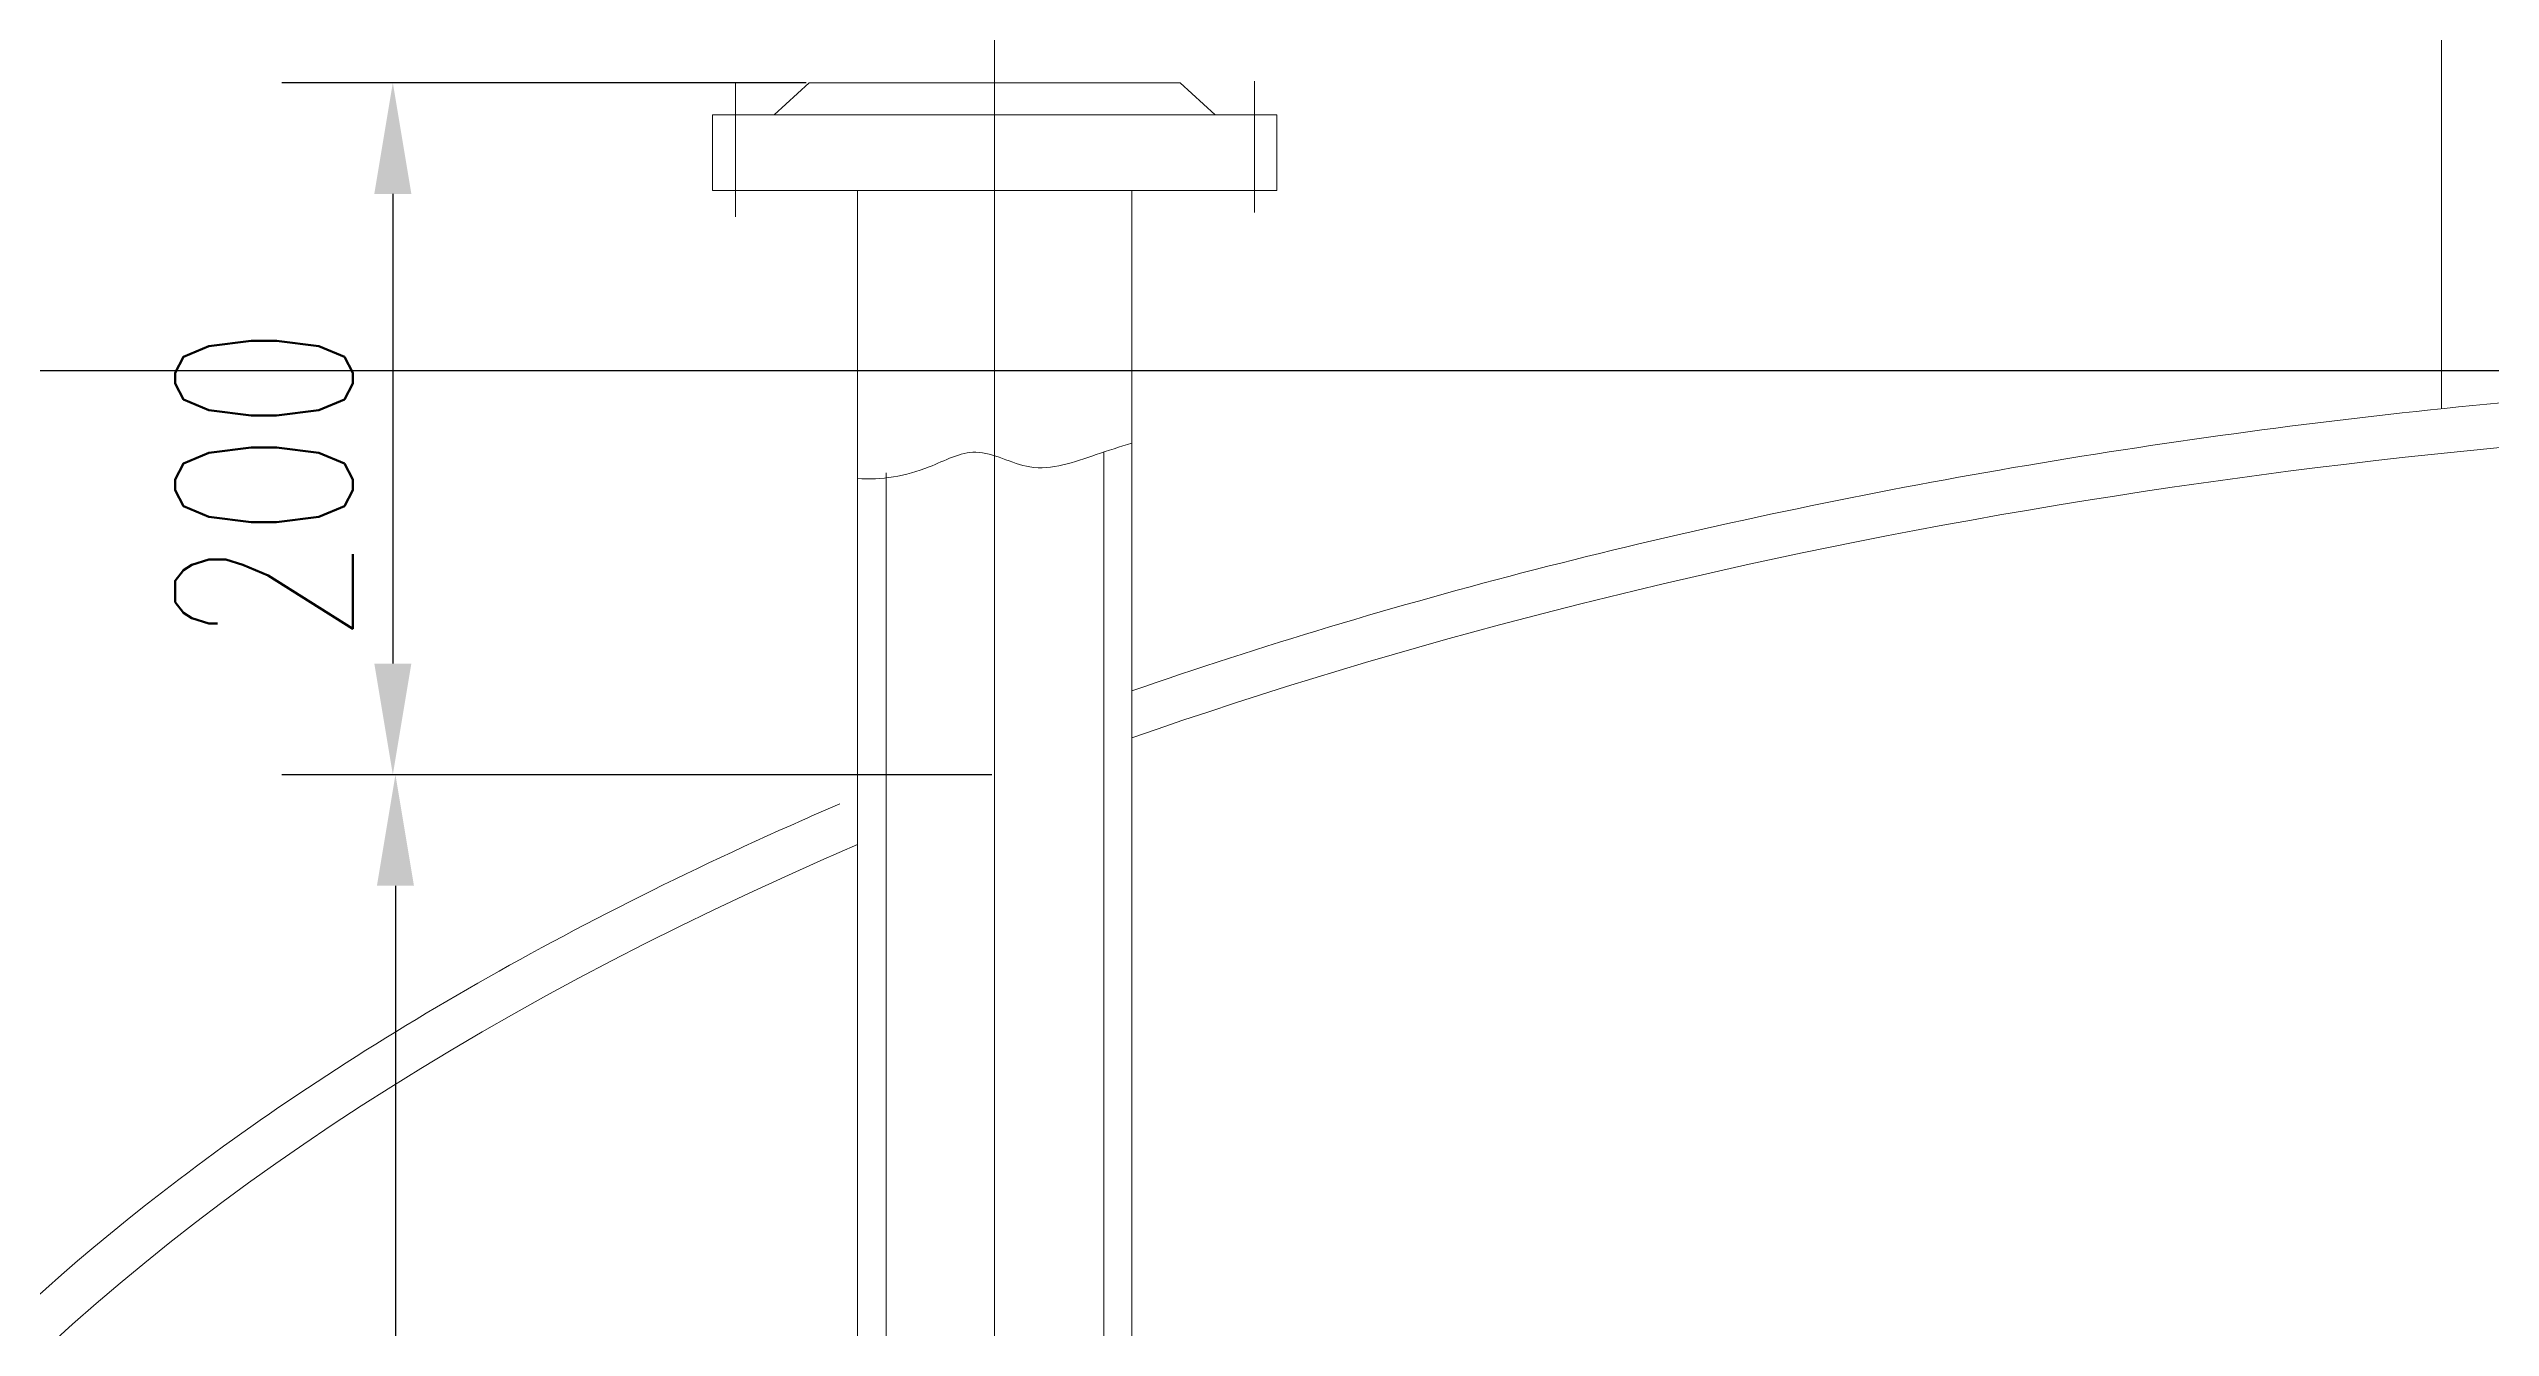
# Model space of a CAD drawing. Extents: x -890 to 393, y -176 to 665.
# Drawn here: x -760.8 to -705.9, y 476.9 to 505.6 of the extents above; entities that cross this region are included whole.
import ezdxf

# ---------------------------------------------------------------- set-up
doc = ezdxf.new("R2010")
doc.units = 0
doc.header["$LTSCALE"] = 10
doc.header["$MEASUREMENT"] = 0
for name, pattern in [('CENTER', [2, 1.25, -0.25, 0.25, -0.25]), ('CENTERX2', [101.6, 63.5, -12.7, 12.7, -12.7]), ('HIDDEN', [0.375, 0.25, -0.125])]:
    doc.linetypes.add(name, pattern=pattern)
doc.layers.get('DEFPOINTS').update_dxf_attribs({"color": 5, "linetype": 'HIDDEN'})
for name, color, linetype, lineweight in [('CEN', 1, 'CENTER', 13), ('DIM', 3, 'CONTINUOUS', 9), ('FULL', 7, 'CONTINUOUS', 15), ('THIN', 3, 'CONTINUOUS', 13)]:
    doc.layers.add(name, color=color, linetype=linetype, lineweight=lineweight)
doc.styles.add('RMO4', font='romans.shx', dxfattribs={"width": 0.7, "height": 4, "bigfont": 'hztxt.shx'})
doc.dimstyles.new('DIAMETER', dxfattribs={"dimscale": 0, "dimtxt": 0.18, "dimasz": 2.5, "dimexe": 2.5, "dimexo": 0.0625, "dimgap": 0.9, "dimtad": 1, "dimdec": 0, "dimzin": 0, "dimdsep": 46, "dimtxsty": 'RMO4', "dimcen": 0.09, "dimadec": 0, "dimazin": 0, "dimtfac": 2, "dimtdec": 0, "dimtmove": 0, "dimatfit": 0, "dimfxl": 0, "dimtolj": 1, "dimtzin": 0, "dimarcsym": 0})

# ---------------------------------------------------------------- blocks, each defined once
blk = doc.blocks.new('*D105')
at = {"layer": 'DEFPOINTS', "color": 0}
for p in [(-690.488, 498.388), (-739.54, 449.095), (-690.488, 436.31)]:
    blk.add_point(p, dxfattribs=at)
at = {"layer": 'DIM', "color": 0, "lineweight": -2}
for p, q in [((-690.488, 498.325), (-690.488, 433.81)), ((-739.54, 449.033), (-739.54, 433.81)), ((-737.04, 436.31), (-692.988, 436.31))]:
    blk.add_line(p, q, dxfattribs=at)
at = {"layer": 'DIM', "color": 0}
for points in [[(-737.04, 436.727), (-737.04, 435.894), (-739.54, 436.31)], [(-692.988, 436.727), (-692.988, 435.894), (-690.488, 436.31)]]:
    blk.add_solid(points, dxfattribs=at)
at = {"layer": 'DIM', "color": 0, "insert": (-712.05, 439.21), "char_height": 4, "attachment_point": 5, "style": 'RMO4'}
blk.add_mtext('\\A1;700', dxfattribs=at)
blk = doc.blocks.new('*D107')
at = {"layer": 'DEFPOINTS', "color": 0}
for p in [(-821.772, 516.404), (-713.833, 516.404), (-690.488, 498.388)]:
    blk.add_point(p, dxfattribs=at)
at = {"layer": 'DIM', "color": 0, "lineweight": -2}
for p, q in [((-713.895, 516.404), (-824.272, 516.404)), ((-821.772, 500.888), (-821.772, 513.904)), ((-690.55, 498.388), (-824.272, 498.388))]:
    blk.add_line(p, q, dxfattribs=at)
at = {"layer": 'DIM', "color": 0}
for points in [[(-822.189, 513.904), (-821.355, 513.904), (-821.772, 516.404)], [(-822.189, 500.888), (-821.355, 500.888), (-821.772, 498.388)]]:
    blk.add_solid(points, dxfattribs=at)
at = {"layer": 'DIM', "color": 0, "insert": (-824.672, 507.229), "char_height": 4, "attachment_point": 5, "rotation": 90, "style": 'RMO4'}
blk.add_mtext('\\A1;150', dxfattribs=at)
blk = doc.blocks.new('*D113')
at = {"layer": 'DEFPOINTS', "color": 0}
for p in [(-739.54, 489.299), (-753.02, 450.85), (-742.626, 450.85)]:
    blk.add_point(p, dxfattribs=at)
at = {"layer": 'DIM', "color": 0, "lineweight": -2}
for p, q in [((-739.603, 489.299), (-755.52, 489.299)), ((-753.02, 486.799), (-753.02, 453.35)), ((-742.689, 450.85), (-755.52, 450.85))]:
    blk.add_line(p, q, dxfattribs=at)
at = {"layer": 'DIM', "color": 0}
for points in [[(-753.437, 486.799), (-752.604, 486.799), (-753.02, 489.299)], [(-753.437, 453.35), (-752.604, 453.35), (-753.02, 450.85)]]:
    blk.add_solid(points, dxfattribs=at)
at = {"layer": 'DIM', "color": 0, "insert": (-755.92, 470.074), "char_height": 4, "attachment_point": 5, "rotation": 90, "style": 'RMO4'}
blk.add_mtext('\\A1;500', dxfattribs=at)
blk = doc.blocks.new('*D114')
at = {"layer": 'DEFPOINTS', "color": 0}
for p in [(-743.715, 504.866), (-753.079, 489.299), (-753.02, 489.299)]:
    blk.add_point(p, dxfattribs=at)
at = {"layer": 'DIM', "color": 0, "lineweight": -2}
for p, q in [((-743.778, 504.866), (-755.579, 504.866)), ((-753.079, 502.366), (-753.079, 491.799)), ((-753.083, 489.299), (-755.579, 489.299))]:
    blk.add_line(p, q, dxfattribs=at)
at = {"layer": 'DIM', "color": 0}
for points in [[(-753.496, 502.366), (-752.662, 502.366), (-753.079, 504.866)], [(-753.496, 491.799), (-752.662, 491.799), (-753.079, 489.299)]]:
    blk.add_solid(points, dxfattribs=at)
at = {"layer": 'DIM', "color": 0, "insert": (-755.979, 495.821), "char_height": 4, "attachment_point": 5, "rotation": 90, "style": 'RMO4'}
blk.add_mtext('\\A1;200', dxfattribs=at)

msp = doc.modelspace()

# ---------------------------------------------------------------- linework, layer by layer
at = {"layer": 'CEN', "color": 7, "linetype": 'CENTERX2'}
for p, q in [((-739.54, 449.095), (-739.54, 507.985)), ((-745.368, 504.852), (-745.368, 501.849)), ((-733.692, 504.9), (-733.692, 501.944))]:
    msp.add_line(p, q, dxfattribs=at)
at = {"layer": 'FULL', "color": 7}
for p, q in [((-706.988, 512.859), (-706.988, 497.533)), ((-743.715, 504.866), (-744.503, 504.146)), ((-743.715, 504.866), (-735.365, 504.866)), ((-743.715, 504.866), (-735.365, 504.866)), ((-735.365, 504.866), (-734.577, 504.146)), ((-745.886, 504.146), (-745.886, 502.444)), ((-745.886, 504.146), (-733.194, 504.146)), ((-733.194, 504.146), (-733.194, 502.444)), ((-733.194, 504.146), (-733.194, 502.444)), ((-745.886, 502.444), (-733.194, 502.444)), ((-742.626, 502.444), (-742.626, 450.85)), ((-736.454, 502.444), (-736.454, 450.85)), ((-737.082, 496.559), (-737.082, 450.85)), ((-741.979, 496.091), (-741.979, 450.85))]:
    msp.add_line(p, q, dxfattribs=at)
at = {"layer": 'FULL', "color": 7, "linetype": 'Continuous'}
msp.add_line((-739.54, 502.444), (-745.03, 502.444), dxfattribs=at)
at = {"layer": 'FULL', "color": 7, "extrusion": (0, 0, -1)}
for start_param, end_param in [(0.958711, 3.141593), (0, 0.860925)]:
    msp.add_ellipse((-690.488, 457.388), major_axis=(-80, 0), ratio=0.5, start_param=start_param, end_param=end_param, dxfattribs=at)
at = {"layer": 'FULL', "color": 7}
for points, knots in [([(-736.454, 491.185), (-733.551, 492.193), (-730.519, 493.105), (-721.214, 495.502), (-714.64, 496.69), (-701.11, 498.186), (-694.155, 498.495), (-680.313, 498.215), (-673.429, 497.626), (-660.181, 495.588), (-653.818, 494.138), (-646.77, 491.945), (-645.636, 491.572), (-644.522, 491.185)], [0.963713, 0.963713, 0.963713, 0.963713, 1.094989, 1.094989, 1.353106, 1.353106, 1.611224, 1.611224, 1.869341, 1.869341, 2.127458, 2.127458, 2.177883, 2.177883, 2.177883, 2.177883]), ([(-771.488, 457.388), (-771.488, 459.368), (-771.207, 461.348), (-770.094, 465.253), (-769.264, 467.178), (-765.996, 472.799), (-762.781, 476.35), (-754.566, 482.83), (-749.564, 485.759), (-743.583, 488.401), (-743.303, 488.523), (-743.021, 488.645)], [0, 0, 0, 0, 0.1414342, 0.1414342, 0.2828684, 0.2828684, 0.5650049, 0.5650049, 0.8471414, 0.8471414, 0.8609252, 0.8609252, 0.8609252, 0.8609252])]:
    msp.add_open_spline(points, degree=3, knots=knots, dxfattribs=at)
at = {"layer": 'THIN', "color": 7}
msp.add_open_spline([(-736.454, 496.759), (-736.719, 496.677), (-737.472, 496.438), (-738.673, 495.981), (-739.921, 496.778), (-741.158, 496.084), (-742.092, 495.921), (-742.626, 495.963)], degree=3, knots=[0.968936, 0.968936, 0.968936, 0.968936, 1.930494, 3.676346, 5.126155, 6.392925, 8.241842, 8.241842, 8.241842, 8.241842], dxfattribs=at)

# ---------------------------------------------------------------- dimensions: what is measured, and where the dimension line sits
at = {"layer": 'DIM', "color": 7}
for base, p1, p2, text, picture, middle in [((-821.772, 516.404), (-690.488, 498.388), (-713.833, 516.404), '150', '*D107', (-821.772, 507.229)), ((-753.079, 489.299), (-743.715, 504.866), (-753.02, 489.299), '200', '*D114', (-753.079, 495.821)), ((-753.02, 450.85), (-739.54, 489.299), (-742.626, 450.85), '500', '*D113', (-753.02, 470.074))]:
    dim = msp.add_linear_dim(base=base, p1=p1, p2=p2, angle=90, text=text, dimstyle='DIAMETER', override={"dimscale": 1}, dxfattribs=at)
    dim.commit()
    dim.dimension.update_dxf_attribs({"geometry": picture, "text_midpoint": middle, "dimtype": 160})
dim = msp.add_linear_dim(base=(-690.488, 436.31), p1=(-739.54, 449.095), p2=(-690.488, 498.388), text='700', dimstyle='DIAMETER', override={"dimscale": 1}, dxfattribs=at)
dim.commit()
dim.dimension.update_dxf_attribs({"geometry": '*D105', "text_midpoint": (-712.05, 436.31), "dimtype": 160})

doc.saveas('drawing.dxf')
